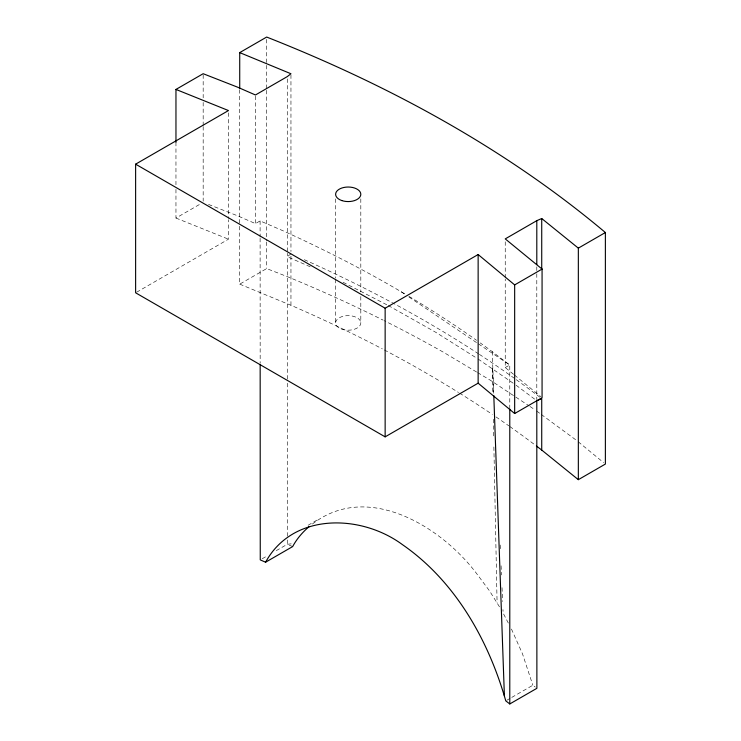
<?xml version="1.0" encoding="UTF-8"?>
<svg xmlns="http://www.w3.org/2000/svg" width="741" height="741" viewBox="0 0 741 741"><rect width="100%" height="100%" fill="white"/><g stroke="black" fill="none" stroke-linecap="round" stroke-linejoin="round"><path stroke-width="0.56" stroke-dasharray="3.71 2.78" d="M287.276 536.206L287.276 380.281M287.276 379.123L287.276 253.227M513.569 374.316L505.242 367.517L505.242 279.088M505.242 277.94L505.242 241.186M312.387 524.044C367.647 481.178 441.682 526.656 477.102 574.219L489.625 591.012L500.37 608.278M290.954 253.83L287.276 256.692L310.692 267.001M208.527 204.433L237.416 215.733L255.46 223.606L260.1 220.911L283.747 231.09C325.568 250.199 366.6 271.076 406.077 294.668M175.96 189.344L175.96 218.058L200.255 204.025M136.613 292.223L228.478 239.186L228.478 219.66M239.723 226.255L239.723 284.146L266.677 268.585L288.758 277.217A1304.41 753.097 0 0 1 383.069 320.103M308.117 525.249L318.102 519.487M262.258 558.733L267.26 555.843M276.273 550.646L287.276 544.292L291.37 543.829M506.77 700.301L510.781 697.985M511.781 697.401L532.835 685.249L535.261 687.092M505.242 367.517L509.78 365.026L492.024 351.456A1221.89 705.451 0 0 0 480.242 342.916M239.723 284.146L290.954 305.283A1253.763 723.855 0 0 1 382.337 348.9M175.96 218.058L228.478 239.186M292.649 546.58L287.276 544.292L287.276 537.364M343.055 282.265L387.274 305.005M388.293 305.551L435.708 332.274L477.121 358.385M476.583 372.019L443.572 352.308A1304.41 753.097 0 0 0 384.088 320.612M477.575 372.612L490.459 380.309L529 405.836M478.065 359.005L515.18 384.57M529.963 406.476L534.789 409.662M401.261 291.815L405.068 294.381M408.875 296.946L477.417 343.185M478.371 343.833L509.78 365.026L509.78 407.819M516.116 385.237L534.974 399.371M536.632 411.023L540.337 413.756M541.263 414.432L576.424 440.311M514.449 375.039L540.949 396.759M578.175 441.747L603.628 462.625M508.317 623.061L503.12 613.039L502.972 609.574M511.438 629.026L522.488 653.812L532.835 685.249M492.58 368.601L493.626 392.813M500.184 545.005L500.388 549.618M501.083 565.763L501.481 574.988M502.028 587.669L502.62 601.507M492.256 351.632L493.719 393.221M492.265 368.379L492.765 392.647M493.311 419.221L493.691 437.709M493.877 446.953L497.091 602.942M260.1 220.911L260.11 237.101M260.11 238.259L260.165 363.21M536.799 266.843L536.799 272.623M536.799 273.772L536.799 399.603M360.811 198.894L360.811 291.917M360.811 296.511L360.811 322.928A12.606 7.28 0 0 1 341.907 329.226A12.606 7.28 0 0 1 341.907 316.629A12.606 7.28 0 0 1 360.811 322.928M335.599 198.894L335.599 278.134M335.599 279.283L335.599 322.928M290.954 74.906L290.954 251.523M290.954 256.117L290.954 305.283M287.276 78.916L287.276 252.07M266.677 39.366L266.677 89.142M266.677 90.3L266.677 240.797M266.677 241.955L266.677 268.585M255.46 96.126L255.46 223.606M239.723 89.652L239.723 225.107M228.478 112.854L228.478 218.512M203.173 74.86L203.173 97.831M203.173 102.425L203.173 125.396M203.173 126.544L203.173 201.191M175.96 142.253L175.96 184.75M304.292 259.693A1253.763 723.855 0 0 1 478.427 353.744M479.362 354.355A1253.763 723.855 0 0 1 515.338 379.012M516.273 379.679A1253.763 723.855 0 0 1 539.939 397.25M384.329 349.947A1253.763 723.855 0 0 1 458.54 392.498M459.503 393.101A1253.763 723.855 0 0 1 492.32 414.432M495.979 416.914A1253.763 723.855 0 0 1 508.798 425.816M509.743 426.473A1253.763 723.855 0 0 1 535.465 445.285M408.967 296.381A1221.89 705.451 0 0 1 476.574 340.314"/><path stroke-width="1.11" d="M260.165 364.368L260.258 559.881L265.584 562.206C292.89 512.226 361.099 514.059 402.428 544.626C455.215 581.129 488.476 640.159 505.77 700.875L509.789 703.95L536.882 688.315L536.799 400.751L541.727 398.612L541.727 450.065L578.341 479.677L605.378 464.061L605.378 232.526C505.056 148.154 388.265 85.02 266.677 37.05L239.723 52.611L239.723 88.494M309.229 526.545C302.587 532.094 296.77 538.92 292.649 546.58L265.584 562.206M175.96 142.253L175.96 89.429L203.173 73.711L237.416 87.105L255.46 94.978L287.276 76.61L290.954 73.748L239.723 52.611M135.622 164.169L385.144 308.228L478.14 254.534L478.14 383.171L385.144 436.857L135.622 292.797L135.622 164.169L228.478 110.557L175.96 89.429M578.341 479.677L578.341 248.142L541.727 218.53L536.799 220.67L505.242 238.889L542.069 269.076L542.069 397.713L514.662 413.534L478.14 383.171M514.662 413.534L514.662 284.905L542.069 269.076M578.341 248.142L605.378 232.526M478.14 254.534L514.662 284.905M493.802 395.537L504.389 695.91M541.727 218.53L541.727 269.326M536.799 220.67L536.799 264.537M509.78 408.976L509.789 703.95M385.144 308.228L385.144 436.857M536.364 445.971A1253.763 723.855 0 0 1 541.727 450.065M341.907 200.598A12.606 7.28 0 0 0 360.811 194.299A12.606 7.28 0 0 0 341.907 188.001A12.606 7.28 0 0 0 341.907 200.598"/></g></svg>
